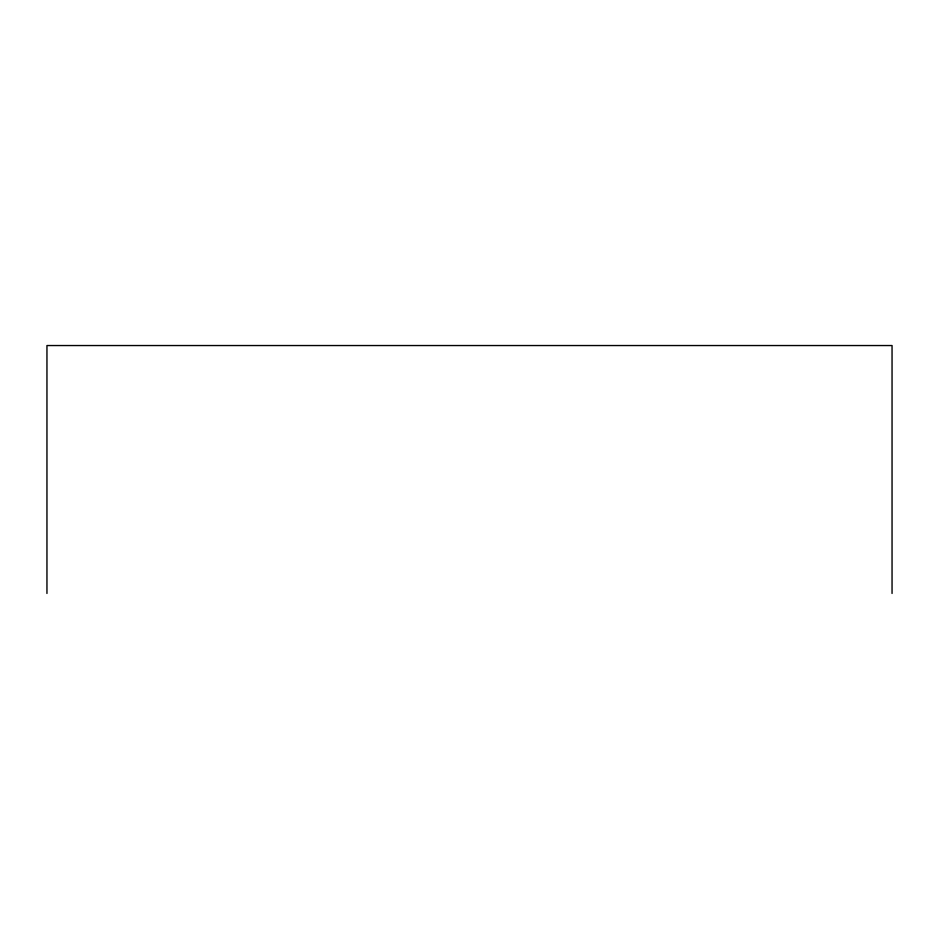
<?xml version="1.0" encoding="UTF-8"?>
<svg xmlns="http://www.w3.org/2000/svg" width="939" height="939" viewBox="0 0 939 939"><rect width="100%" height="100%" fill="white"/><g stroke="black" fill="none" stroke-linecap="round" stroke-linejoin="round"><path stroke-width="1.41" d="M892.05 593.46L892.05 345.54L46.95 345.54L46.95 593.46"/></g></svg>
